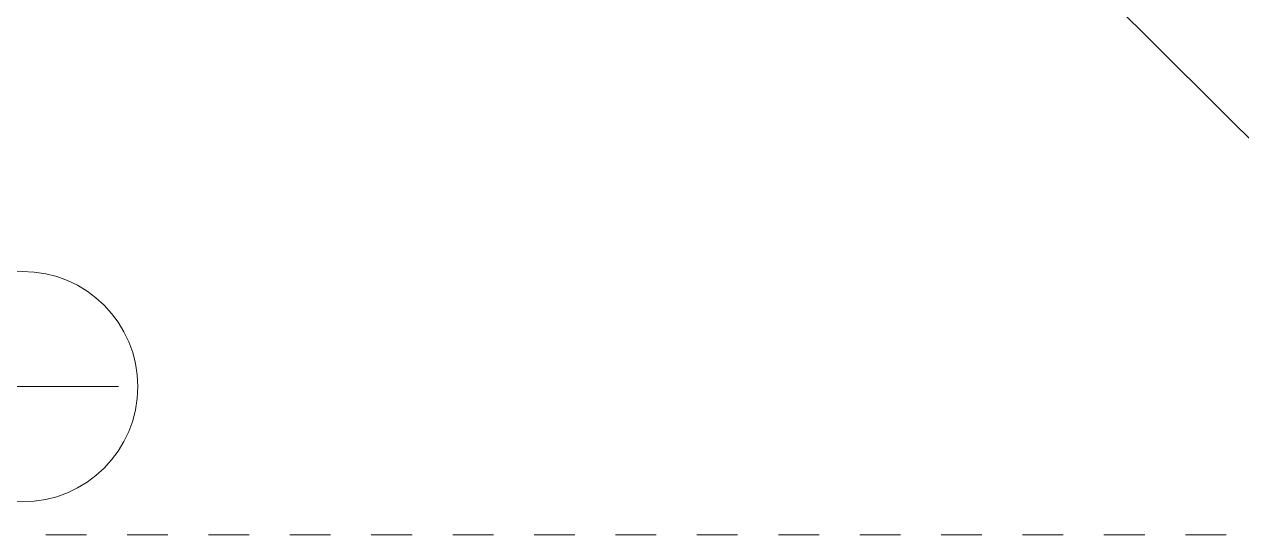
# Model space of a CAD drawing. Header units: millimetres. Extents: x 1959 to 4564, y -1095 to 178.
# Drawn here: x 3261 to 3894, y -1095 to -829 of the extents above; entities that cross this region are included whole.
import ezdxf

# ---------------------------------------------------------------- set-up
doc = ezdxf.new("R2010")
doc.units = ezdxf.units.MM
doc.header["$MEASUREMENT"] = 0
doc.linetypes.add('Dashed', pattern=[42.333333333324, 21.166666666662, -21.166666666662])
for name, color, linetype, lineweight in [('2D Drafting - General_Pen_No__1', 7, 'Continuous', 13), ('Annotation - Label_Pen_No__2', 8, 'Continuous', 15), ('New_0_Pen_No__1', 7, 'Continuous', 13)]:
    doc.layers.add(name, color=color, linetype=linetype, lineweight=lineweight)
doc.dimstyles.new('GENERATED_STYLE__4', dxfattribs={"dimtxt": 0.18, "dimasz": 7.6, "dimexe": 0.18, "dimexo": 0.0625, "dimgap": 0, "dimtad": 0, "dimtih": 1, "dimtoh": 1, "dimdec": 4, "dimzin": 0, "dimdsep": 46, "dimcen": 0.09, "dimadec": 0, "dimazin": 0, "dimtfac": 1, "dimtdec": 4, "dimtmove": 0, "dimatfit": 3, "dimldrblk": 'ARROWHEAD_14', "dimfxl": 0, "dimtolj": 1, "dimtzin": 0, "dimarcsym": 0})

# ---------------------------------------------------------------- blocks, each defined once
blk = doc.blocks.new('ARROWHEAD_14')
at = {"color": 0, "linetype": 'Continuous', "lineweight": 0}
blk.add_line((0, 0), (-1, 0), dxfattribs=at)
at = {"color": 0, "linetype": 'Continuous', "lineweight": 0, "flags": 128}
blk.add_lwpolyline([(-0.9093, 0.525), (0, 0), (-0.9093, -0.525)], dxfattribs=at)

msp = doc.modelspace()

# ---------------------------------------------------------------- linework, layer by layer
at = {"layer": '2D Drafting - General_Pen_No__1', "color": 7, "linetype": 'Continuous', "lineweight": 13}
msp.add_lwpolyline([(3309.547631625614, -1017.476964205234), (3209.547631625609, -1017.476964205234)], dxfattribs=at)
msp.add_circle((3259.547631625612, -1017.476964205234), 59.99999999999762, dxfattribs=at)
at = {"layer": 'New_0_Pen_No__1', "color": 7, "linetype": 'Dashed', "lineweight": 13}
msp.add_lwpolyline([(1959.267397636138, -1094.546075169446), (4563.650952587517, -1094.546075169446)], dxfattribs=at)

# ---------------------------------------------------------------- leaders
at = {"layer": 'Annotation - Label_Pen_No__2', "color": 8, "linetype": 'Continuous', "lineweight": 15, "annotation_type": 0, "has_hookline": 1, "hookline_direction": 0}
for points, text_width, horizontal_direction in [([(3681.555631199125, -540.7738752313431), (4030.310708637749, -903.4904786473157), (4124.015666315196, -903.7196341347003)], 388.375, (0.9999999999998797, 4.905282370995507e-07, 0)), ([(3678.232429954863, -583.2879797741865), (4066.181771195079, -979.8168412760184), (4326.469760926497, -971.6397403831965)], 208.4, (0.9999999999998797, -4.905282325002814e-07, 0)), ([(3673.080465699674, -664.6719395972945), (4074.544944585771, -1064.808887199037), (4110.635145724028, -1056.631690616584)], 369.85, (0.9999999999998797, -4.905282271712109e-07, 0))]:
    msp.add_leader(points, dimstyle='GENERATED_STYLE__4', dxfattribs=dict(at, text_width=text_width, horizontal_direction=horizontal_direction))

doc.saveas('drawing.dxf')
